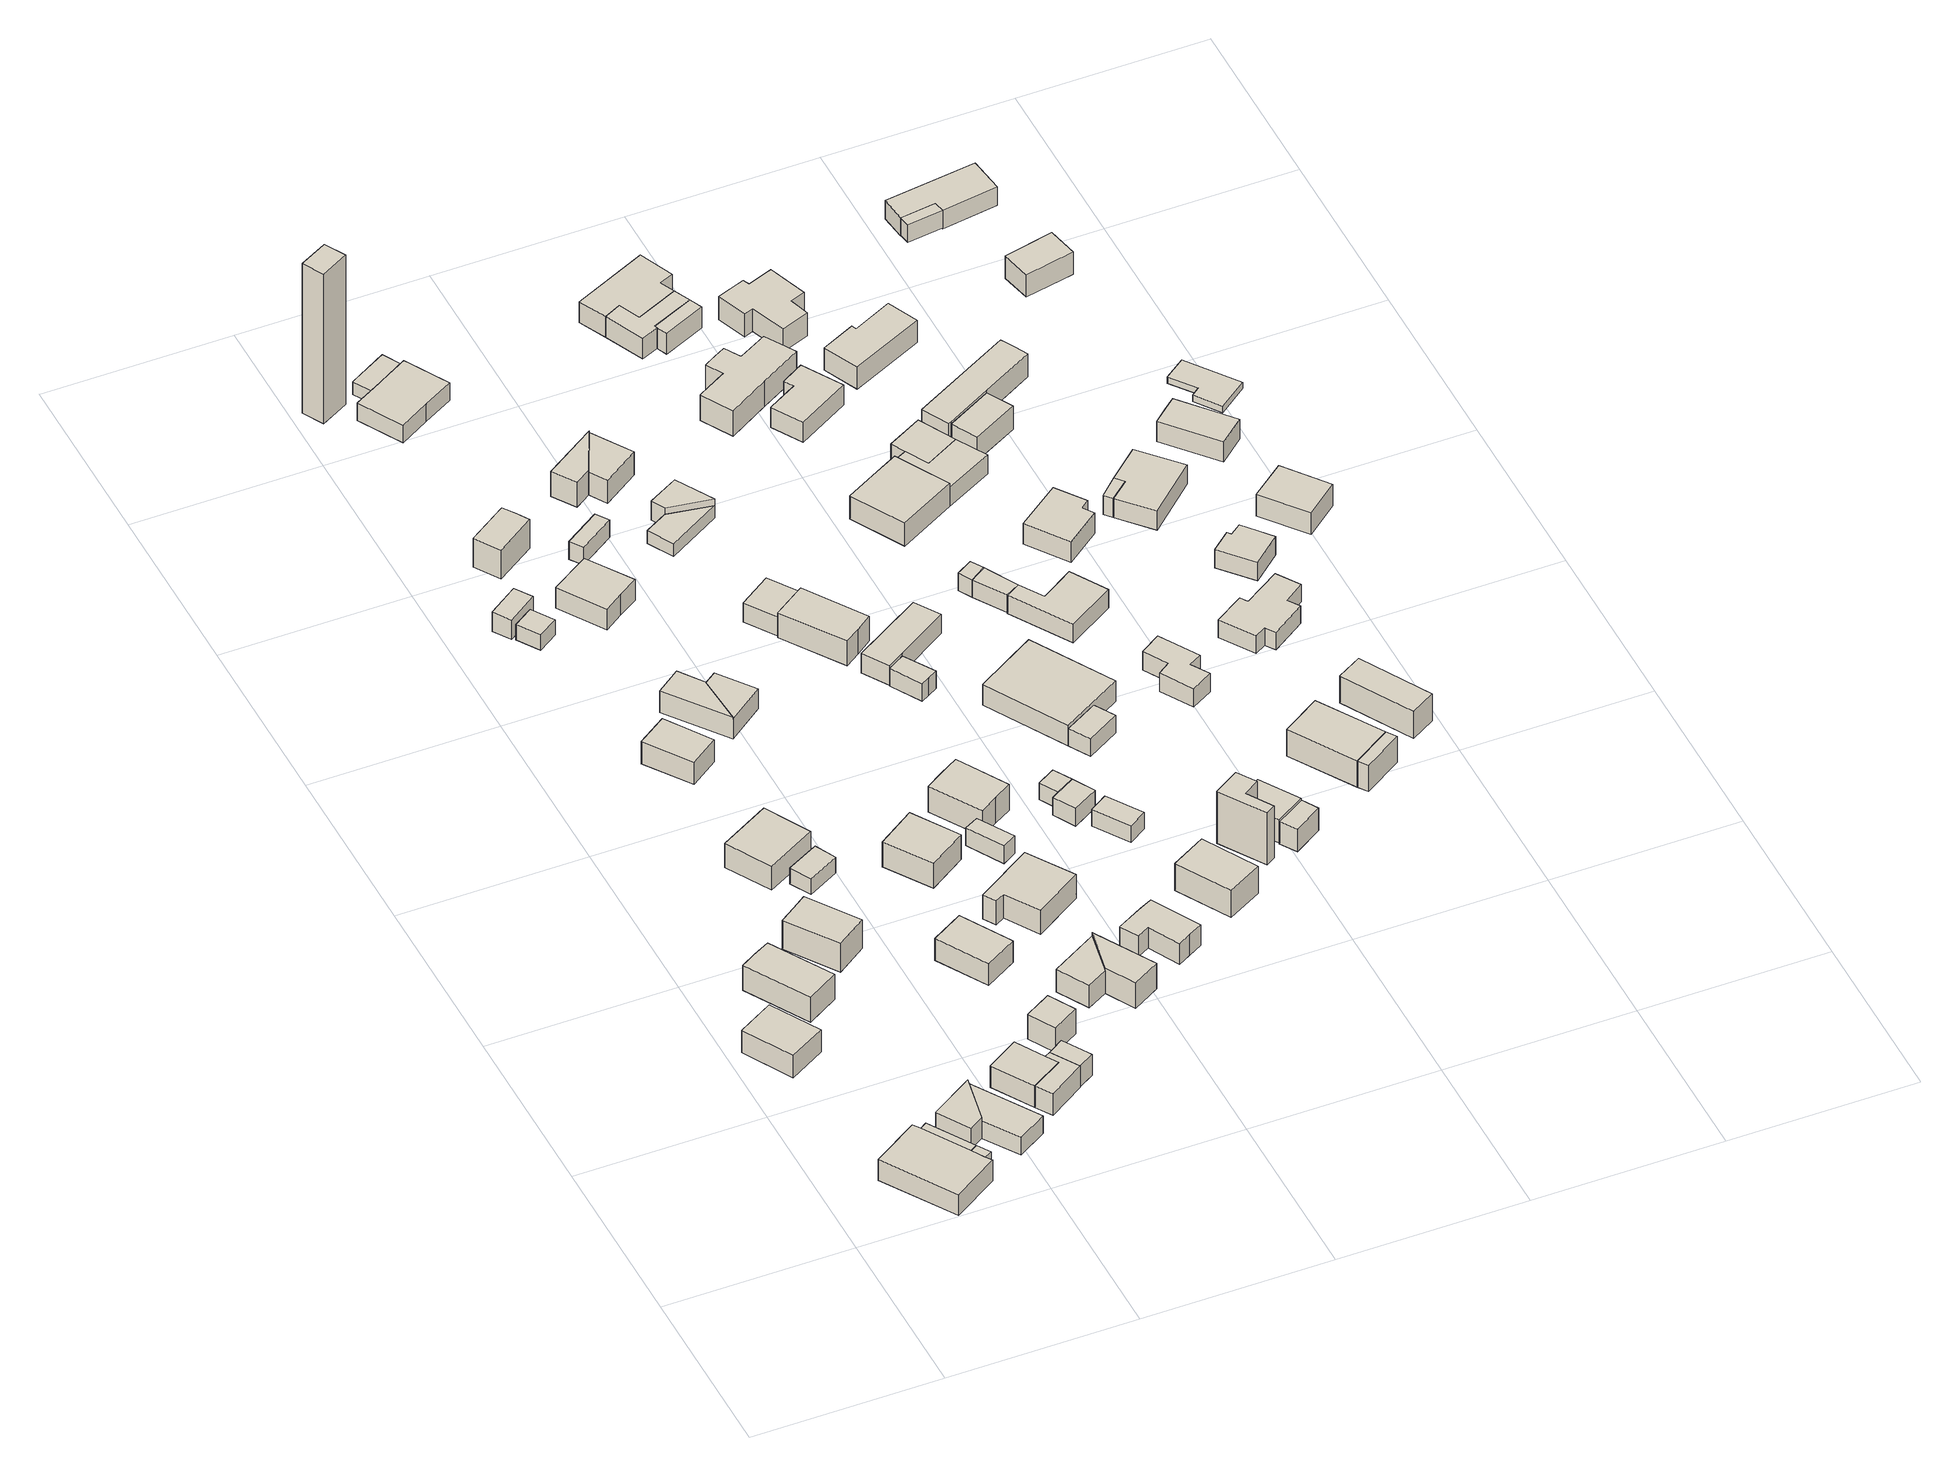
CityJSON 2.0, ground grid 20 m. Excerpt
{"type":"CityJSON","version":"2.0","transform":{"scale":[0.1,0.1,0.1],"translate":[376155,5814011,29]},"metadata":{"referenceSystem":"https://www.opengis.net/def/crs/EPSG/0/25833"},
"CityObjects":{
"building1":{"type":"Building","attributes":{"Gemeindeschluessel":"11000005","BezugspunktDach":"2200","function":"31001_1312","measuredHeight":2.61,"storeysAboveGround":1},"address":[{"country":"Germany","locality":"Berlin","thoroughfareNumber":"44 (41)","thoroughfareName":"Breitehornweg"}],"geometry":[{"type":"Solid","lod":"1","boundaries":[[[[0,1,2,3,4,5,6]],[[7,8,9,10,11,12,13]],[[7,13,6,5]],[[8,7,5,4]],[[9,8,4,3]],[[10,9,3,2]],[[11,10,2,1]],[[12,11,1,0]],[[13,12,0,6]]]]}]},
"building2":{"type":"Building","attributes":{"Gemeindeschluessel":"11000005","BezugspunktDach":"2200","function":"31001_1312","measuredHeight":2.81,"storeysAboveGround":1},"address":[{"country":"Germany","locality":"Berlin","thoroughfareNumber":"42 (68)","thoroughfareName":"Breitehornweg"}],"geometry":[{"type":"Solid","lod":"1","boundaries":[[[[14,15,16,17]],[[18,19,20,21]],[[18,21,17,16]],[[19,18,16,15]],[[20,19,15,14]],[[21,20,14,17]]]]}]},
"building3":{"type":"Building","attributes":{"Gemeindeschluessel":"11000005","BezugspunktDach":"2200","function":"31001_1000","measuredHeight":2.44,"storeysAboveGround":1},"address":[{"country":"Germany","locality":"Berlin","thoroughfareNumber":"42 (90)","thoroughfareName":"Breitehornweg"}],"geometry":[{"type":"Solid","lod":"1","boundaries":[[[[22,23,24,25]],[[26,27,9,8]],[[26,8,25,24]],[[27,26,24,23]],[[9,27,23,22]],[[8,9,22,25]]]]}]},
"building4":{"type":"Building","attributes":{"Gemeindeschluessel":"11000005","BezugspunktDach":"2200","function":"51009_1610","measuredHeight":2.47,"storeysAboveGround":0},"address":[{"country":"Germany","locality":"Berlin"}],"geometry":[{"type":"Solid","lod":"1","boundaries":[[[[28,29,23,22]],[[27,30,10,9]],[[27,9,22,23]],[[30,27,23,29]],[[10,30,29,28]],[[9,10,28,22]]]]}]},
"building5":{"type":"Building","attributes":{"Gemeindeschluessel":"11000005","BezugspunktDach":"2200","function":"31001_1312","measuredHeight":3.46,"storeysAboveGround":1},"address":[{"country":"Germany","locality":"Berlin","thoroughfareNumber":"42 (69)","thoroughfareName":"Breitehornweg"}],"geometry":[{"type":"Solid","lod":"1","boundaries":[[[[31,32,33,34,35]],[[36,37,38,39,40]],[[36,40,35,34]],[[37,36,34,33]],[[38,37,33,32]],[[39,38,32,31]],[[40,39,31,35]]]]}]},
"building6":{"type":"Building","attributes":{"Gemeindeschluessel":"11000005","function":"31001_1312"},"address":[{"country":"Germany","locality":"Berlin","thoroughfareNumber":"42 (67)","thoroughfareName":"Breitehornweg"}],"children":["building6-1","building6-2"]},
"building6-1":{"type":"BuildingPart","attributes":{"BezugspunktDach":"2200","measuredHeight":2.18,"storeysAboveGround":1},"parents":["building6"],"geometry":[{"type":"MultiSurface","lod":"1","boundaries":[[[41,42,43,44]],[[45,46,47,48]],[[46,45,43,42]],[[47,46,42,41]],[[48,47,41,44]],[[45,48,49,44,43]]]}]},
"building6-2":{"type":"BuildingPart","attributes":{"BezugspunktDach":"2200","measuredHeight":2.61,"storeysAboveGround":1},"parents":["building6"],"geometry":[{"type":"MultiSurface","lod":"1","boundaries":[[[50,51,52,53]],[[45,48,54,55]],[[45,55,53,52]],[[44,43,52,51]],[[54,48,51,50]],[[55,54,50,53]],[[48,45,43,44]]]}]},
"building7":{"type":"Building","attributes":{"Gemeindeschluessel":"11000005","BezugspunktDach":"2200","function":"31001_1312","measuredHeight":4.06,"storeysAboveGround":1},"address":[{"country":"Germany","locality":"Berlin","thoroughfareNumber":"42 (70)","thoroughfareName":"Breitehornweg"}],"geometry":[{"type":"Solid","lod":"1","boundaries":[[[[56,57,58,59,60]],[[61,62,63,64,65]],[[61,65,60,59]],[[62,61,59,58]],[[63,62,58,57]],[[64,63,57,56]],[[65,64,56,60]]]]}]},
"building8":{"type":"Building","attributes":{"Gemeindeschluessel":"11000005","BezugspunktDach":"2200","function":"31001_1312","measuredHeight":2.67,"storeysAboveGround":1},"address":[{"country":"Germany","locality":"Berlin","thoroughfareNumber":"42 (66)","thoroughfareName":"Breitehornweg"}],"geometry":[{"type":"Solid","lod":"1","boundaries":[[[[66,67,68,69,70]],[[71,72,73,74,75]],[[71,75,70,69]],[[72,71,69,68]],[[73,72,68,67]],[[74,73,67,66]],[[75,74,66,70]]]]}]},
"building9":{"type":"Building","attributes":{"Gemeindeschluessel":"11000005","BezugspunktDach":"2200","function":"51009_1610","measuredHeight":2.68,"storeysAboveGround":0},"address":[{"country":"Germany","locality":"Berlin"}],"geometry":[{"type":"Solid","lod":"1","boundaries":[[[[76,77,78,68,67,66]],[[73,72,79,80,81,74]],[[73,74,66,67]],[[72,73,67,68]],[[79,72,68,78]],[[80,79,78,77]],[[81,80,77,76]],[[74,81,76,66]]]]}]},
"building10":{"type":"Building","attributes":{"Gemeindeschluessel":"11000005","BezugspunktDach":"2200","function":"31001_1312","measuredHeight":3.44,"storeysAboveGround":1},"address":[{"country":"Germany","locality":"Berlin","thoroughfareNumber":"42 (73)","thoroughfareName":"Breitehornweg"}],"geometry":[{"type":"Solid","lod":"1","boundaries":[[[[82,83,84,85]],[[86,87,88,89]],[[86,89,85,84]],[[87,86,84,83]],[[88,87,83,82]],[[89,88,82,85]]]]}]},
"building11":{"type":"Building","attributes":{"Gemeindeschluessel":"11000005","BezugspunktDach":"2200","function":"31001_1000","measuredHeight":1.96,"storeysAboveGround":1},"address":[{"country":"Germany","locality":"Berlin","thoroughfareNumber":"42 (72)","thoroughfareName":"Breitehornweg"}],"geometry":[{"type":"Solid","lod":"1","boundaries":[[[[90,91,92,93]],[[94,95,96,97]],[[94,97,93,92]],[[95,94,92,91]],[[96,95,91,90]],[[97,96,90,93]]]]}]},
"building12":{"type":"Building","attributes":{"Gemeindeschluessel":"11000005","BezugspunktDach":"2200","function":"31001_1000","measuredHeight":2.58,"storeysAboveGround":1},"address":[{"country":"Germany","locality":"Berlin","thoroughfareNumber":"42 (65)","thoroughfareName":"Breitehornweg"}],"geometry":[{"type":"Solid","lod":"1","boundaries":[[[[77,98,99,78]],[[100,101,102,103]],[[100,103,78,99]],[[101,100,99,98]],[[102,101,98,77]],[[103,102,77,78]]]]}]},
"building13":{"type":"Building","attributes":{"Gemeindeschluessel":"11000005","BezugspunktDach":"2200","function":"31001_1312","measuredHeight":2.71,"storeysAboveGround":1},"address":[{"country":"Germany","locality":"Berlin","thoroughfareNumber":"42 (86)","thoroughfareName":"Breitehornweg"}],"geometry":[{"type":"Solid","lod":"1","boundaries":[[[[104,105,106,107]],[[108,109,110,111]],[[108,111,107,106]],[[109,108,106,105]],[[110,109,105,104]],[[111,110,104,107]]]]}]},
"building14":{"type":"Building","attributes":{"Gemeindeschluessel":"11000005","BezugspunktDach":"2200","function":"31001_1000","measuredHeight":2.35,"storeysAboveGround":1},"address":[{"country":"Germany","locality":"Berlin","thoroughfareNumber":"42 (100)","thoroughfareName":"Breitehornweg"}],"geometry":[{"type":"Solid","lod":"1","boundaries":[[[[112,113,114,115]],[[116,117,118,119]],[[116,119,115,114]],[[117,116,114,113]],[[118,117,113,112]],[[119,118,112,115]]]]}]},
"building15":{"type":"Building","attributes":{"Gemeindeschluessel":"11000005","BezugspunktDach":"2200","function":"31001_1000","measuredHeight":1.91,"storeysAboveGround":1},"address":[{"country":"Germany","locality":"Berlin","thoroughfareNumber":"42 (94)","thoroughfareName":"Breitehornweg"}],"geometry":[{"type":"Solid","lod":"1","boundaries":[[[[120,121,122,123]],[[124,125,126,127]],[[124,127,123,122]],[[125,124,122,121]],[[126,125,121,120]],[[127,126,120,123]]]]}]},
"building16":{"type":"Building","attributes":{"Gemeindeschluessel":"11000005","BezugspunktDach":"2200","function":"31001_1312","measuredHeight":3.06,"storeysAboveGround":1},"address":[{"country":"Germany","locality":"Berlin","thoroughfareNumber":"42 (64)","thoroughfareName":"Breitehornweg"}],"geometry":[{"type":"Solid","lod":"1","boundaries":[[[[128,129,130,131]],[[132,133,134,135]],[[132,135,131,130]],[[133,132,130,129]],[[134,133,129,128]],[[135,134,128,131]]]]}]},
"building17":{"type":"Building","attributes":{"Gemeindeschluessel":"11000005","BezugspunktDach":"2200","function":"31001_1312","measuredHeight":2.74,"storeysAboveGround":1},"address":[{"country":"Germany","locality":"Berlin","thoroughfareNumber":"42 (71)","thoroughfareName":"Breitehornweg"}],"geometry":[{"type":"Solid","lod":"1","boundaries":[[[[136,137,138,139]],[[140,141,142,143]],[[140,143,139,138]],[[141,140,138,137]],[[142,141,137,136]],[[143,142,136,139]]]]}]},
"building18":{"type":"Building","attributes":{"Gemeindeschluessel":"11000005","BezugspunktDach":"2200","function":"31001_1312","measuredHeight":3.83,"storeysAboveGround":1},"address":[{"country":"Germany","locality":"Berlin","thoroughfareNumber":"42 (99)","thoroughfareName":"Breitehornweg"}],"geometry":[{"type":"Solid","lod":"1","boundaries":[[[[144,145,146,147,148]],[[149,150,151,152,153]],[[149,153,148,147]],[[150,149,147,146]],[[151,150,146,145]],[[152,151,145,144]],[[153,152,144,148]]]]}]},
"building19":{"type":"Building","attributes":{"Gemeindeschluessel":"11000005","function":"31001_1312"},"address":[{"country":"Germany","locality":"Berlin","thoroughfareNumber":"42 (85)","thoroughfareName":"Breitehornweg"}],"children":["building19-1","building19-2"]},
"building19-1":{"type":"BuildingPart","attributes":{"BezugspunktDach":"2200","measuredHeight":2.7,"storeysAboveGround":1},"parents":["building19"],"geometry":[{"type":"MultiSurface","lod":"1","boundaries":[[[154,155,156,157]],[[158,159,160,161]],[[158,161,157,156]],[[159,158,156,155]],[[162,163,159,155,154]],[[161,160,154,157]],[[160,159,163,162]]]}]},
"building19-2":{"type":"BuildingPart","attributes":{"BezugspunktDach":"2200","measuredHeight":2.57,"storeysAboveGround":1},"parents":["building19"],"geometry":[{"type":"Solid","lod":"1","boundaries":[[[[162,164,165,163]],[[166,167,160,159]],[[166,159,163,165]],[[167,166,165,164]],[[160,167,164,162]],[[159,160,162,163]]]]}]},
"building20":{"type":"Building","attributes":{"Gemeindeschluessel":"11000005","BezugspunktDach":"2200","function":"31001_1000","measuredHeight":18.72,"storeysAboveGround":1},"address":[{"country":"Germany","locality":"Berlin","thoroughfareNumber":"42 (112)","thoroughfareName":"Breitehornweg"}],"geometry":[{"type":"Solid","lod":"1","boundaries":[[[[168,169,170,171]],[[172,173,174,175]],[[172,175,171,170]],[[173,172,170,169]],[[174,173,169,168]],[[175,174,168,171]]]]}]},
"building21":{"type":"Building","attributes":{"Gemeindeschluessel":"11000005","BezugspunktDach":"2200","function":"31001_1312","measuredHeight":3.49,"storeysAboveGround":1},"address":[{"country":"Germany","locality":"Berlin","thoroughfareNumber":"42 (74)","thoroughfareName":"Breitehornweg"}],"geometry":[{"type":"Solid","lod":"1","boundaries":[[[[176,177,178,179]],[[180,181,182,183]],[[180,183,179,178]],[[181,180,178,177]],[[182,181,177,176]],[[183,182,176,179]]]]}]},
"building22":{"type":"Building","attributes":{"Gemeindeschluessel":"11000005","BezugspunktDach":"2200","function":"31001_1312","measuredHeight":2.8,"storeysAboveGround":1},"address":[{"country":"Germany","locality":"Berlin","thoroughfareNumber":"42 (95)","thoroughfareName":"Breitehornweg"}],"geometry":[{"type":"Solid","lod":"1","boundaries":[[[[184,185,186,187,188]],[[189,190,191,192,193]],[[189,193,188,187]],[[190,189,187,186]],[[191,190,186,185]],[[192,191,185,184]],[[193,192,184,188]]]]}]},
"building23":{"type":"Building","attributes":{"Gemeindeschluessel":"11000005","function":"31001_1312"},"address":[{"country":"Germany","locality":"Berlin","thoroughfareNumber":"42 (63)","thoroughfareName":"Breitehornweg"}],"children":["building23-1","building23-2"]},
"building23-1":{"type":"BuildingPart","attributes":{"BezugspunktDach":"2200","measuredHeight":3.2,"storeysAboveGround":1},"parents":["building23"],"geometry":[{"type":"MultiSurface","lod":"1","boundaries":[[[194,195,196,197]],[[198,199,200,201]],[[202,203,197,196]],[[199,198,196,195]],[[200,199,195,194]],[[201,200,194,197]],[[198,201,203,202]]]}]},
"building23-2":{"type":"BuildingPart","attributes":{"BezugspunktDach":"2200","measuredHeight":2.8,"storeysAboveGround":1},"parents":["building23"],"geometry":[{"type":"MultiSurface","lod":"1","boundaries":[[[204,203,202,205]],[[198,201,206,207]],[[198,207,205,202]],[[206,201,203,204]],[[207,206,204,205]],[[198,208,202,203,201,209]]]}]},
"building24":{"type":"Building","attributes":{"Gemeindeschluessel":"11000005","BezugspunktDach":"2200","function":"31001_1312","measuredHeight":2.93,"storeysAboveGround":1},"address":[{"country":"Germany","locality":"Berlin","thoroughfareNumber":"42 (75)","thoroughfareName":"Breitehornweg"}],"geometry":[{"type":"Solid","lod":"1","boundaries":[[[[210,211,212,213,214,215]],[[216,217,218,219,220,221]],[[216,221,215,214]],[[217,216,214,213]],[[218,217,213,212]],[[219,218,212,211]],[[220,219,211,210]],[[221,220,210,215]]]]}]},
"building25":{"type":"Building","attributes":{"Gemeindeschluessel":"11000005","BezugspunktDach":"2200","function":"31001_1000","measuredHeight":2.17,"storeysAboveGround":1},"address":[{"country":"Germany","locality":"Berlin","thoroughfareNumber":"42 (98)","thoroughfareName":"Breitehornweg"}],"geometry":[{"type":"Solid","lod":"1","boundaries":[[[[222,223,224,225]],[[226,227,228,229]],[[226,229,225,224]],[[227,226,224,223]],[[228,227,223,222]],[[229,228,222,225]]]]}]},
"building26":{"type":"Building","attributes":{"Gemeindeschluessel":"11000005","function":"31001_1312"},"address":[{"country":"Germany","locality":"Berlin","thoroughfareNumber":"42 (113)","thoroughfareName":"Breitehornweg"}],"children":["building26-1","building26-2"]},
"building26-1":{"type":"BuildingPart","attributes":{"BezugspunktDach":"2200","measuredHeight":2.77,"storeysAboveGround":1},"parents":["building26"],"geometry":[{"type":"MultiSurface","lod":"1","boundaries":[[[230,231,232,233,234,235]],[[236,237,238,239,240,241]],[[242,243,244,236,241,235,234]],[[245,242,236,234,233]],[[238,237,233,232]],[[239,238,232,231]],[[240,239,231,230]],[[241,240,230,235]],[[236,244,243,242]],[[237,236,242,245]]]}]},
"building26-2":{"type":"BuildingPart","attributes":{"BezugspunktDach":"2200","measuredHeight":1.6,"storeysAboveGround":1},"parents":["building26"],"geometry":[{"type":"MultiSurface","lod":"1","boundaries":[[[243,245,246,247]],[[248,237,244,249]],[[248,249,247,246]],[[237,248,246,245]],[[249,244,243,247]],[[244,236,242,243]],[[237,245,242,236]]]}]},
"building27":{"type":"Building","attributes":{"Gemeindeschluessel":"11000005","BezugspunktDach":"2200","function":"31001_1000","measuredHeight":2.21,"storeysAboveGround":1},"address":[{"country":"Germany","locality":"Berlin","thoroughfareNumber":"42 (76)","thoroughfareName":"Breitehornweg"}],"geometry":[{"type":"Solid","lod":"1","boundaries":[[[[250,251,252,253]],[[254,255,256,257]],[[254,257,253,252]],[[255,254,252,251]],[[256,255,251,250]],[[257,256,250,253]]]]}]},
"building28":{"type":"Building","attributes":{"Gemeindeschluessel":"11000005","BezugspunktDach":"2200","function":"31001_1312","measuredHeight":3.66,"storeysAboveGround":1},"address":[{"country":"Germany","locality":"Berlin","thoroughfareNumber":"42 (77)","thoroughfareName":"Breitehornweg"}],"geometry":[{"type":"Solid","lod":"1","boundaries":[[[[258,259,260,261,262,263]],[[264,265,266,267,268,269]],[[264,269,263,262]],[[265,264,262,261]],[[266,265,261,260]],[[267,266,260,259]],[[268,267,259,258]],[[269,268,258,263]]]]}]},
"building29":{"type":"Building","attributes":{"Gemeindeschluessel":"11000005","BezugspunktDach":"2200","function":"31001_1312","measuredHeight":2.96,"storeysAboveGround":1},"address":[{"country":"Germany","locality":"Berlin","thoroughfareNumber":"42 (62)","thoroughfareName":"Breitehornweg"}],"geometry":[{"type":"Solid","lod":"1","boundaries":[[[[270,271,272,273,274,275,276,277]],[[278,279,280,281,282,283,284,285]],[[278,285,277,276]],[[279,278,276,275]],[[280,279,275,274]],[[281,280,274,273]],[[282,281,273,272]],[[283,282,272,271]],[[284,283,271,270]],[[285,284,270,277]]]]}]},
"building30":{"type":"Building","attributes":{"Gemeindeschluessel":"11000005","function":"31001_1312"},"address":[{"country":"Germany","locality":"Berlin","thoroughfareNumber":"42 (97)","thoroughfareName":"Breitehornweg"}],"children":["building30-1","building30-2"]},
"building30-1":{"type":"BuildingPart","attributes":{"BezugspunktDach":"2200","measuredHeight":2.85,"storeysAboveGround":1},"parents":["building30"],"geometry":[{"type":"MultiSurface","lod":"1","boundaries":[[[286,287,288,289]],[[290,291,292,293]],[[291,290,288,287]],[[292,291,287,286]],[[293,292,286,289]],[[290,294,293,289,288]]]}]},
"building30-2":{"type":"BuildingPart","attributes":{"BezugspunktDach":"2200","measuredHeight":3.05,"storeysAboveGround":1},"parents":["building30"],"geometry":[{"type":"MultiSurface","lod":"1","boundaries":[[[295,296,297,298]],[[290,293,299,300]],[[290,300,298,297]],[[293,289,288,297,296]],[[299,293,296,295]],[[300,299,295,298]],[[290,288,289,293]]]}]},
"building31":{"type":"Building","attributes":{"Gemeindeschluessel":"11000005","BezugspunktDach":"2200","function":"51009_1610","measuredHeight":2.36,"storeysAboveGround":0},"address":[{"country":"Germany","locality":"Berlin"}],"geometry":[{"type":"Solid","lod":"1","boundaries":[[[[301,302,303,304]],[[305,306,307,308]],[[305,308,304,303]],[[306,305,303,302]],[[307,306,302,301]],[[308,307,301,304]]]]}]},
"building32":{"type":"Building","attributes":{"Gemeindeschluessel":"11000005","function":"31001_1312"},"address":[{"country":"Germany","locality":"Berlin","thoroughfareNumber":"42 (96)","thoroughfareName":"Breitehornweg"}],"children":["building32-1","building32-2"]},
"building32-1":{"type":"BuildingPart","attributes":{"BezugspunktDach":"2200","measuredHeight":2.33,"storeysAboveGround":1},"parents":["building32"],"geometry":[{"type":"MultiSurface","lod":"1","boundaries":[[[309,310,311,312]],[[313,314,315,316]],[[313,316,312,311]],[[314,313,311,310]],[[317,318,319,314,310,309]],[[316,315,309,312]],[[315,314,319,318,317]]]}]},
"building32-2":{"type":"BuildingPart","attributes":{"BezugspunktDach":"2200","measuredHeight":1.52,"storeysAboveGround":1},"parents":["building32"],"geometry":[{"type":"Solid","lod":"1","boundaries":[[[[320,319,318,321]],[[315,314,322,323]],[[315,323,321,318]],[[322,314,319,320]],[[323,322,320,321]],[[314,315,318,319]]]]}]},
"building33":{"type":"Building","attributes":{"Gemeindeschluessel":"11000005","BezugspunktDach":"2200","function":"31001_1312","measuredHeight":3.29,"storeysAboveGround":1},"address":[{"country":"Germany","locality":"Berlin","thoroughfareNumber":"42 (84)","thoroughfareName":"Breitehornweg"}],"geometry":[{"type":"Solid","lod":"1","boundaries":[[[[324,325,326,327,328]],[[329,330,331,332,333]],[[329,333,328,327]],[[330,329,327,326]],[[331,330,326,325]],[[332,331,325,324]],[[333,332,324,328]]]]}]},
"building34":{"type":"Building","attributes":{"Gemeindeschluessel":"11000005","BezugspunktDach":"2200","function":"31001_1000","measuredHeight":2.08,"storeysAboveGround":1},"address":[{"country":"Germany","locality":"Berlin","thoroughfareNumber":"42 (78)","thoroughfareName":"Breitehornweg"}],"geometry":[{"type":"Solid","lod":"1","boundaries":[[[[334,335,336,337]],[[338,339,340,341]],[[338,341,337,336]],[[339,338,336,335]],[[340,339,335,334]],[[341,340,334,337]]]]}]},
"building35":{"type":"Building","attributes":{"Gemeindeschluessel":"11000005","BezugspunktDach":"2200","function":"31001_1000","measuredHeight":2.15,"storeysAboveGround":1},"address":[{"country":"Germany","locality":"Berlin","thoroughfareNumber":"42 (79)","thoroughfareName":"Breitehornweg"}],"geometry":[{"type":"Solid","lod":"1","boundaries":[[[[342,343,335,334,344]],[[345,346,347,348,349]],[[345,349,344,334]],[[346,345,334,335]],[[347,346,335,343]],[[348,347,343,342]],[[349,348,342,344]]]]}]},
"building36":{"type":"Building","attributes":{"Gemeindeschluessel":"11000005","BezugspunktDach":"2200","function":"31001_1000","measuredHeight":2.56,"storeysAboveGround":1},"address":[{"country":"Germany","locality":"Berlin","thoroughfareNumber":"42 (82)","thoroughfareName":"Breitehornweg"}],"geometry":[{"type":"Solid","lod":"1","boundaries":[[[[350,351,352,353,354,355]],[[356,357,358,359,360,361]],[[356,361,355,354]],[[357,356,354,353]],[[358,357,353,352]],[[359,358,352,351]],[[360,359,351,350]],[[361,360,350,355]]]]}]},
"building37":{"type":"Building","attributes":{"Gemeindeschluessel":"11000005","BezugspunktDach":"2200","function":"31001_1000","measuredHeight":2.45,"storeysAboveGround":1},"address":[{"country":"Germany","locality":"Berlin","thoroughfareNumber":"42 (80)","thoroughfareName":"Breitehornweg"}],"geometry":[{"type":"Solid","lod":"1","boundaries":[[[[362,363,364,365,366]],[[367,368,369,370,371]],[[367,371,366,365]],[[368,367,365,364]],[[369,368,364,363]],[[370,369,363,362]],[[371,370,362,366]]]]}]},
"building38":{"type":"Building","attributes":{"Gemeindeschluessel":"11000005","BezugspunktDach":"2200","function":"31001_1312","measuredHeight":2.42,"storeysAboveGround":1},"address":[{"country":"Germany","locality":"Berlin","thoroughfareNumber":"42 (83)","thoroughfareName":"Breitehornweg"}],"geometry":[{"type":"Solid","lod":"1","boundaries":[[[[372,373,374,375,376]],[[377,378,379,380,381]],[[377,381,376,375]],[[378,377,375,374]],[[379,378,374,373]],[[380,379,373,372]],[[381,380,372,376]]]]}]},
"building39":{"type":"Building","attributes":{"Gemeindeschluessel":"11000005","BezugspunktDach":"2200","function":"31001_1312","measuredHeight":3.82,"storeysAboveGround":1},"address":[{"country":"Germany","locality":"Berlin","thoroughfareNumber":"42 (61)","thoroughfareName":"Breitehornweg"}],"geometry":[{"type":"Solid","lod":"1","boundaries":[[[[382,383,384,385]],[[386,387,388,389]],[[386,389,385,384]],[[387,386,384,383]],[[388,387,383,382]],[[389,388,382,385]]]]}]},
"building40":{"type":"Building","attributes":{"Gemeindeschluessel":"11000005","function":"31001_1310"},"address":[{"country":"Germany","locality":"Berlin","thoroughfareNumber":"42 (81)","thoroughfareName":"Breitehornweg"}],"children":["building40-1","building40-2"]},
"building40-1":{"type":"BuildingPart","attributes":{"BezugspunktDach":"2200","measuredHeight":3.02,"storeysAboveGround":1},"parents":["building40"],"geometry":[{"type":"MultiSurface","lod":"1","boundaries":[[[390,391,392,393]],[[394,395,396,397]],[[394,397,393,392]],[[395,394,392,391]],[[398,399,400,395,391,390]],[[397,396,390,393]],[[396,400,399,398]]]}]},
"building40-2":{"type":"BuildingPart","attributes":{"BezugspunktDach":"2200","measuredHeight":2.22,"storeysAboveGround":1},"parents":["building40"],"geometry":[{"type":"Solid","lod":"1","boundaries":[[[[401,402,399,398]],[[400,403,404,396]],[[403,400,399,402]],[[404,403,402,401]],[[396,404,401,398]],[[400,396,398,399]]]]}]},
"building41":{"type":"Building","attributes":{"Gemeindeschluessel":"11000005","BezugspunktDach":"2200","function":"31001_1000","measuredHeight":6.56,"storeysAboveGround":1},"address":[{"country":"Germany","locality":"Berlin","thoroughfareNumber":"42 (60)","thoroughfareName":"Breitehornweg"}],"geometry":[{"type":"Solid","lod":"1","boundaries":[[[[405,406,407,408,409,410]],[[411,412,413,414,415,416]],[[411,416,410,409]],[[412,411,409,408]],[[413,412,408,407]],[[414,413,407,406]],[[415,414,406,405]],[[416,415,405,410]]]]}]},
"building42":{"type":"Building","attributes":{"Gemeindeschluessel":"11000005","BezugspunktDach":"2200","function":"31001_1312","measuredHeight":3.41,"storeysAboveGround":1},"address":[{"country":"Germany","locality":"Berlin","thoroughfareNumber":"42 (59)","thoroughfareName":"Breitehornweg"}],"geometry":[{"type":"Solid","lod":"1","boundaries":[[[[417,418,419,420,421]],[[422,423,424,412,411]],[[422,411,421,420]],[[423,422,420,419]],[[424,423,419,418]],[[412,424,418,417]],[[411,412,417,421]]]]}]},
"building43":{"type":"Building","attributes":{"Gemeindeschluessel":"11000005","BezugspunktDach":"2200","function":"31001_1000","measuredHeight":2.13,"storeysAboveGround":1},"address":[{"country":"Germany","locality":"Berlin","thoroughfareNumber":"42 (19)","thoroughfareName":"Breitehornweg"}],"geometry":[{"type":"Solid","lod":"1","boundaries":[[[[425,426,427,428]],[[429,430,431,432]],[[429,432,428,427]],[[430,429,427,426]],[[431,430,426,425]],[[432,431,425,428]]]]}]},
"building44":{"type":"Building","attributes":{"Gemeindeschluessel":"11000005","BezugspunktDach":"2200","function":"51009_1610","measuredHeight":2.56,"storeysAboveGround":0},"address":[{"country":"Germany","locality":"Berlin"}],"geometry":[{"type":"Solid","lod":"1","boundaries":[[[[433,434,435,436,437,438,439,440]],[[441,442,443,444,445,446,447,448]],[[441,448,440,439]],[[442,441,439,438]],[[443,442,438,437]],[[444,443,437,436]],[[445,444,436,435]],[[446,445,435,434]],[[447,446,434,433]],[[448,447,433,440]]]]}]},
"building45":{"type":"Building","attributes":{"Gemeindeschluessel":"11000005","BezugspunktDach":"2200","function":"51009_1610","measuredHeight":2.77,"storeysAboveGround":0},"address":[{"country":"Germany","locality":"Berlin"}],"geometry":[{"type":"Solid","lod":"1","boundaries":[[[[449,450,451,452]],[[453,454,455,456]],[[453,456,452,451]],[[454,453,451,450]],[[455,454,450,449]],[[456,455,449,452]]]]}]},
"building46":{"type":"Building","attributes":{"Gemeindeschluessel":"11000005","BezugspunktDach":"2200","function":"51009_1610","measuredHeight":2.21,"storeysAboveGround":0},"address":[{"country":"Germany","locality":"Berlin"}],"geometry":[{"type":"Solid","lod":"1","boundaries":[[[[457,458,426,425]],[[430,459,460,431]],[[430,431,425,426]],[[459,430,426,458]],[[460,459,458,457]],[[431,460,457,425]]]]}]},
"building47":{"type":"Building","attributes":{"Gemeindeschluessel":"11000005","BezugspunktDach":"2200","function":"31001_1312","measuredHeight":2.56,"storeysAboveGround":1},"address":[{"country":"Germany","locality":"Berlin","thoroughfareNumber":"42 (28)","thoroughfareName":"Breitehornweg"}],"geometry":[{"type":"Solid","lod":"1","boundaries":[[[[440,439,438,437,461,462,463,464]],[[465,466,467,443,442,441,448,468]],[[465,468,464,463]],[[466,465,463,462]],[[467,466,462,461]],[[443,467,461,437]],[[442,443,437,438]],[[441,442,438,439]],[[448,441,439,440]],[[468,448,440,464]]]]}]},
"building48":{"type":"Building","attributes":{"Gemeindeschluessel":"11000005","BezugspunktDach":"2200","function":"31001_1312","measuredHeight":3.64,"storeysAboveGround":1},"address":[{"country":"Germany","locality":"Berlin","thoroughfareNumber":"42 (30)","thoroughfareName":"Breitehornweg"}],"geometry":[{"type":"Solid","lod":"1","boundaries":[[[[469,470,471,472,473,474,475,476,477,478]],[[479,480,481,482,483,484,485,486,487,488]],[[479,488,478,477]],[[480,479,477,476]],[[481,480,476,475]],[[482,481,475,474]],[[483,482,474,473]],[[484,483,473,472]],[[485,484,472,471]],[[486,485,471,470]],[[487,486,470,469]],[[488,487,469,478]]]]}]},
"building49":{"type":"Building","attributes":{"Gemeindeschluessel":"11000005","BezugspunktDach":"2200","function":"31001_1312","measuredHeight":3.35,"storeysAboveGround":1},"address":[{"country":"Germany","locality":"Berlin","thoroughfareNumber":"42 (20)","thoroughfareName":"Breitehornweg"}],"geometry":[{"type":"Solid","lod":"1","boundaries":[[[[489,490,491,492,493]],[[494,495,496,497,498]],[[494,498,493,492]],[[495,494,492,491]],[[496,495,491,490]],[[497,496,490,489]],[[498,497,489,493]]]]}]},
"building50":{"type":"Building","attributes":{"Gemeindeschluessel":"11000005","BezugspunktDach":"2200","function":"31001_1000","measuredHeight":2.54,"storeysAboveGround":1},"address":[{"country":"Germany","locality":"Berlin","thoroughfareNumber":"42 (29)","thoroughfareName":"Breitehornweg"}],"geometry":[{"type":"Solid","lod":"1","boundaries":[[[[434,499,500,436,435]],[[444,501,502,446,445]],[[444,445,435,436]],[[501,444,436,500]],[[502,501,500,499]],[[446,502,499,434]],[[445,446,434,435]]]]}]},
"building51":{"type":"Building","attributes":{"Gemeindeschluessel":"11000005","BezugspunktDach":"2200","function":"31001_1312","measuredHeight":2.25,"storeysAboveGround":1},"address":[{"country":"Germany","locality":"Berlin","thoroughfareNumber":"42 (33)","thoroughfareName":"Breitehornweg"}],"geometry":[{"type":"Solid","lod":"1","boundaries":[[[[503,504,505,506,458,457]],[[507,508,509,510,511,512]],[[507,512,457,458]],[[508,507,458,506]],[[509,508,506,505]],[[510,509,505,504]],[[511,510,504,503]],[[512,511,503,457]]]]}]},
"building52":{"type":"Building","attributes":{"Gemeindeschluessel":"11000005","BezugspunktDach":"2200","function":"31001_1312","measuredHeight":2.55,"storeysAboveGround":1},"address":[{"country":"Germany","locality":"Berlin","thoroughfareNumber":"42 (31)","thoroughfareName":"Breitehornweg"}],"geometry":[{"type":"Solid","lod":"1","boundaries":[[[[513,514,515,516,517,518]],[[519,520,521,522,523,524]],[[519,524,518,517]],[[520,519,517,516]],[[521,520,516,515]],[[522,521,515,514]],[[523,522,514,513]],[[524,523,513,518]]]]}]},
"building53":{"type":"Building","attributes":{"Gemeindeschluessel":"11000005","BezugspunktDach":"2200","function":"31001_9998","measuredHeight":2.37,"storeysAboveGround":1},"address":[{"country":"Germany","locality":"Berlin","thoroughfareNumber":"42 (34)","thoroughfareName":"Breitehornweg"}],"geometry":[{"type":"Solid","lod":"1","boundaries":[[[[525,526,527,528,529,530,531,532]],[[533,534,535,536,537,538,539,540]],[[533,540,532,531]],[[534,533,531,530]],[[535,534,530,529]],[[536,535,529,528]],[[537,536,528,527]],[[538,537,527,526]],[[539,538,526,525]],[[540,539,525,532]]]]}]},
"building54":{"type":"Building","attributes":{"Gemeindeschluessel":"11000005","BezugspunktDach":"2200","function":"51009_1610","measuredHeight":2.43,"storeysAboveGround":0},"address":[{"country":"Germany","locality":"Berlin"}],"geometry":[{"type":"Solid","lod":"1","boundaries":[[[[541,542,543,544,545,546]],[[547,548,549,550,496,495]],[[547,495,546,545]],[[548,547,545,544]],[[549,548,544,543]],[[550,549,543,542]],[[496,550,542,541]],[[495,496,541,546]]]]}]},
"building55":{"type":"Building","attributes":{"Gemeindeschluessel":"11000005","BezugspunktDach":"2200","function":"31001_1312","measuredHeight":2.29,"storeysAboveGround":1},"address":[{"country":"Germany","locality":"Berlin","thoroughfareNumber":"42 (21)","thoroughfareName":"Breitehornweg"}],"geometry":[{"type":"Solid","lod":"1","boundaries":[[[[545,544,543,551,552]],[[553,554,555,556,557]],[[553,557,552,551]],[[554,553,551,543]],[[555,554,543,544]],[[556,555,544,545]],[[557,556,545,552]]]]}]},
"building56":{"type":"Building","attributes":{"Gemeindeschluessel":"11000005","BezugspunktDach":"2200","function":"31001_1312","measuredHeight":2.83,"storeysAboveGround":1},"address":[{"country":"Germany","locality":"Berlin","thoroughfareNumber":"42 (24)","thoroughfareName":"Breitehornweg"}],"geometry":[{"type":"Solid","lod":"1","boundaries":[[[[558,559,560,561,562,563,564,565,566,567]],[[568,569,570,571,572,573,574,575,576,577]],[[568,577,567,566]],[[569,568,566,565]],[[570,569,565,564]],[[571,570,564,563]],[[572,571,563,562]],[[573,572,562,561]],[[574,573,561,560]],[[575,574,560,559]],[[576,575,559,558]],[[577,576,558,567]]]]}]},
"building57":{"type":"Building","attributes":{"Gemeindeschluessel":"11000005","BezugspunktDach":"2200","function":"31001_1312","measuredHeight":3.49,"storeysAboveGround":1},"address":[{"country":"Germany","locality":"Berlin","thoroughfareNumber":"42 (57)","thoroughfareName":"Breitehornweg"}],"geometry":[{"type":"Solid","lod":"1","boundaries":[[[[578,579,580,581]],[[582,583,584,585]],[[582,585,581,580]],[[583,582,580,579]],[[584,583,579,578]],[[585,584,578,581]]]]}]},
"building58":{"type":"Building","attributes":{"Gemeindeschluessel":"11000005","BezugspunktDach":"2200","function":"31001_1312","measuredHeight":2.66,"storeysAboveGround":1},"address":[{"country":"Germany","locality":"Berlin","thoroughfareNumber":"42 (18)","thoroughfareName":"Breitehornweg"}],"geometry":[{"type":"Solid","lod":"1","boundaries":[[[[586,587,588,589,590,591]],[[592,593,594,595,596,597]],[[592,597,591,590]],[[593,592,590,589]],[[594,593,589,588]],[[595,594,588,587]],[[596,595,587,586]],[[597,596,586,591]]]]}]},
"building59":{"type":"Building","attributes":{"Gemeindeschluessel":"11000005","BezugspunktDach":"2200","function":"51009_1610","measuredHeight":3.23,"storeysAboveGround":0},"address":[{"country":"Germany","locality":"Berlin"}],"geometry":[{"type":"Solid","lod":"1","boundaries":[[[[598,599,579,578]],[[583,600,601,584]],[[583,584,578,579]],[[600,583,579,599]],[[601,600,599,598]],[[584,601,598,578]]]]}]},
"building60":{"type":"Building","attributes":{"Gemeindeschluessel":"11000005","BezugspunktDach":"2200","function":"31001_1312","measuredHeight":2.73,"storeysAboveGround":1},"address":[{"country":"Germany","locality":"Berlin","thoroughfareNumber":"42 (23)","thoroughfareName":"Breitehornweg"}],"geometry":[{"type":"Solid","lod":"1","boundaries":[[[[602,603,604,605,606,607]],[[608,609,610,611,612,613]],[[608,613,607,606]],[[609,608,606,605]],[[610,609,605,604]],[[611,610,604,603]],[[612,611,603,602]],[[613,612,602,607]]]]}]},
"building61":{"type":"Building","attributes":{"Gemeindeschluessel":"11000005","BezugspunktDach":"2200","function":"51009_1610","measuredHeight":2.93,"storeysAboveGround":0},"address":[{"country":"Germany","locality":"Berlin"}],"geometry":[{"type":"Solid","lod":"1","boundaries":[[[[614,615,616,617]],[[618,619,620,621]],[[618,621,617,616]],[[619,618,616,615]],[[620,619,615,614]],[[621,620,614,617]]]]}]},
"building62":{"type":"Building","attributes":{"Gemeindeschluessel":"11000005","BezugspunktDach":"2200","function":"31001_1312","measuredHeight":3.28,"storeysAboveGround":1},"address":[{"country":"Germany","locality":"Berlin","thoroughfareNumber":"42 (22)","thoroughfareName":"Breitehornweg"}],"geometry":[{"type":"Solid","lod":"1","boundaries":[[[[622,623,624,625,626,627,628]],[[629,630,631,632,633,634,635]],[[629,635,628,627]],[[630,629,627,626]],[[631,630,626,625]],[[632,631,625,624]],[[633,632,624,623]],[[634,633,623,622]],[[635,634,622,628]]]]}]},
"building63":{"type":"Building","attributes":{"Gemeindeschluessel":"11000005","BezugspunktDach":"2200","function":"31001_1312","measuredHeight":2.19,"storeysAboveGround":1},"address":[{"country":"Germany","locality":"Berlin","thoroughfareNumber":"42 (35)","thoroughfareName":"Breitehornweg"}],"geometry":[{"type":"Solid","lod":"1","boundaries":[[[[636,637,638,639,640,641,642,643,644,645]],[[646,647,648,649,650,651,652,653,654,655]],[[646,655,645,644]],[[647,646,644,643]],[[648,647,643,642]],[[649,648,642,641]],[[650,649,641,640]],[[651,650,640,639]],[[652,651,639,638]],[[653,652,638,637]],[[654,653,637,636]],[[655,654,636,645]]]]}]},
"building64":{"type":"Building","attributes":{"Gemeindeschluessel":"11000005","BezugspunktDach":"2200","function":"51009_1610","measuredHeight":2.41,"storeysAboveGround":0},"address":[{"country":"Germany","locality":"Berlin"}],"geometry":[{"type":"Solid","lod":"1","boundaries":[[[[656,657,658,659]],[[660,661,662,663]],[[660,663,659,658]],[[661,660,658,657]],[[662,661,657,656]],[[663,662,656,659]]]]}]},
"building65":{"type":"Building","attributes":{"Gemeindeschluessel":"11000005","BezugspunktDach":"2200","function":"31001_1312","measuredHeight":4.01,"storeysAboveGround":1},"address":[{"country":"Germany","locality":"Berlin","thoroughfareNumber":"42 (56)","thoroughfareName":"Breitehornweg"}],"geometry":[{"type":"Solid","lod":"1","boundaries":[[[[664,665,666,667]],[[668,669,670,671]],[[668,671,667,666]],[[669,668,666,665]],[[670,669,665,664]],[[671,670,664,667]]]]}]},
"building66":{"type":"Building","attributes":{"Gemeindeschluessel":"11000005","BezugspunktDach":"2200","function":"31001_1312","measuredHeight":2.41,"storeysAboveGround":1},"address":[{"country":"Germany","locality":"Berlin","thoroughfareNumber":"42 (17)","thoroughfareName":"Breitehornweg"}],"geometry":[{"type":"Solid","lod":"1","boundaries":[[[[672,673,674,658,657,656]],[[661,660,675,676,677,662]],[[661,662,656,657]],[[660,661,657,658]],[[675,660,658,674]],[[676,675,674,673]],[[677,676,673,672]],[[662,677,672,656]]]]}]},
"building67":{"type":"Building","attributes":{"Gemeindeschluessel":"11000005","BezugspunktDach":"2200","function":"31001_1312","measuredHeight":2.23,"storeysAboveGround":1},"address":[{"country":"Germany","locality":"Berlin","thoroughfareNumber":"42 (36)","thoroughfareName":"Breitehornweg"}],"geometry":[{"type":"Solid","lod":"1","boundaries":[[[[678,679,680,681,682,683]],[[684,685,686,687,688,689]],[[684,689,683,682]],[[685,684,682,681]],[[686,685,681,680]],[[687,686,680,679]],[[688,687,679,678]],[[689,688,678,683]]]]}]},
"building68":{"type":"Building","attributes":{"Gemeindeschluessel":"11000005","BezugspunktDach":"2200","function":"51009_1610","measuredHeight":2.22,"storeysAboveGround":0},"address":[{"country":"Germany","locality":"Berlin"}],"geometry":[{"type":"Solid","lod":"1","boundaries":[[[[690,691,692,693]],[[694,695,696,697]],[[694,697,693,692]],[[695,694,692,691]],[[696,695,691,690]],[[697,696,690,693]]]]}]},
"building69":{"type":"Building","attributes":{"Gemeindeschluessel":"11000005","BezugspunktDach":"2200","function":"31001_1312","measuredHeight":2.75,"storeysAboveGround":1},"address":[{"country":"Germany","locality":"Berlin","thoroughfareNumber":"42 (16)","thoroughfareName":"Breitehornweg"}],"geometry":[{"type":"Solid","lod":"1","boundaries":[[[[698,699,700,701,702]],[[703,704,705,706,707]],[[703,707,702,701]],[[704,703,701,700]],[[705,704,700,699]],[[706,705,699,698]],[[707,706,698,702]]]]}]},
"building70":{"type":"Building","attributes":{"Gemeindeschluessel":"11000005","BezugspunktDach":"2200","function":"31001_1312","measuredHeight":2.96,"storeysAboveGround":1},"address":[{"country":"Germany","locality":"Berlin","thoroughfareNumber":"42 (37)","thoroughfareName":"Breitehornweg"}],"geometry":[{"type":"Solid","lod":"1","boundaries":[[[[708,709,710,711]],[[712,713,714,715]],[[712,715,711,710]],[[713,712,710,709]],[[714,713,709,708]],[[715,714,708,711]]]]}]},
"building71":{"type":"Building","attributes":{"Gemeindeschluessel":"11000005","BezugspunktDach":"2200","function":"31001_1312","measuredHeight":2.34,"storeysAboveGround":1},"address":[{"country":"Germany","locality":"Berlin","thoroughfareNumber":"42 (2)","thoroughfareName":"Breitehornweg"}],"geometry":[{"type":"Solid","lod":"1","boundaries":[[[[693,692,691,716,717,718]],[[719,720,721,722,723,724]],[[719,724,718,717]],[[720,719,717,716]],[[721,720,716,691]],[[722,721,691,692]],[[723,722,692,693]],[[724,723,693,718]]]]}]},
"building72":{"type":"Building","attributes":{"Gemeindeschluessel":"11000005","BezugspunktDach":"2200","function":"31001_1312","measuredHeight":2.9,"storeysAboveGround":1},"address":[{"country":"Germany","locality":"Berlin","thoroughfareNumber":"42 (3)","thoroughfareName":"Breitehornweg"}],"geometry":[{"type":"Solid","lod":"1","boundaries":[[[[725,726,727,728]],[[729,730,731,732]],[[729,732,728,727]],[[730,729,727,726]],[[731,730,726,725]],[[732,731,725,728]]]]}]},
"building73":{"type":"Building","attributes":{"Gemeindeschluessel":"11000005","BezugspunktDach":"2200","function":"31001_1312","measuredHeight":0.768,"storeysAboveGround":1},"address":[{"country":"Germany","locality":"Berlin","thoroughfareNumber":"42 (15)","thoroughfareName":"Breitehornweg"}],"geometry":[{"type":"Solid","lod":"1","boundaries":[[[[733,734,735,736,737,738,739]],[[740,741,742,743,744,745,746]],[[740,746,739,738]],[[741,740,738,737]],[[742,741,737,736]],[[743,742,736,735]],[[744,743,735,734]],[[745,744,734,733]],[[746,745,733,739]]]]}]}
},
"vertices":[
[106,1,35],[155,32,35],[150,39,35],[142,53,35],[112,101,35],[107,108,35],[58,77,35],[107,108,9],[112,101,9],[142,53,9],[150,39,9],[155,32,9],[106,1,9],[58,77,9],
[44,238,39],[83,260,39],[53,312,39],[15,290,39],[53,312,11],[83,260,11],[44,238,11],[15,290,11],
[142,53,34],[150,58,34],[120,106,34],[112,101,34],[120,106,9],[150,58,9],
[150,39,34],[159,44,34],[159,44,9],
[91,302,42],[125,322,42],[86,388,42],[69,379,42],[52,369,42],[69,379,11],[86,388,11],[125,322,11],[91,302,11],[52,369,11],
[194,54,31],[225,73,31],[180,144,31],[170,90,31],[180,144,9],[225,73,9],[194,54,9],[170,90,9],[170,90,22],
[155,81,35],[170,90,35],[180,144,35],[134,115,35],[155,81,9],[134,115,9],
[145,353,48],[177,375,48],[141,427,48],[125,416,48],[109,405,48],[125,416,12],[141,427,12],[177,375,12],[145,353,12],[109,405,12],
[233,109,36],[267,130,36],[259,143,36],[241,173,36],[207,152,36],[241,173,9],[259,143,9],[267,130,9],[233,109,9],[207,152,9],
[244,92,36],[283,117,36],[265,146,36],[265,146,9],[283,117,9],[244,92,9],
[134,484,42],[187,513,42],[161,561,42],[107,531,42],[161,561,12],[187,513,12],[134,484,12],[107,531,12],
[165,463,32],[198,481,32],[187,503,32],[153,485,32],[187,503,12],[198,481,12],[165,463,12],[153,485,12],
[300,127,36],[282,157,36],[282,157,10],[300,127,10],[283,117,10],[265,146,10],
[128,645,43],[158,666,43],[126,713,43],[95,692,43],[126,713,15],[158,666,15],[128,645,15],[95,692,15],
[54,894,45],[86,916,45],[74,934,45],[42,912,45],[74,934,21],[86,916,21],[54,894,21],[42,912,21],
[72,868,41],[93,882,41],[78,905,41],[57,891,41],[78,905,22],[93,882,22],[72,868,22],[57,891,22],
[282,170,41],[310,186,41],[294,214,41],[266,198,41],[294,214,10],[310,186,10],[282,170,10],[266,198,10],
[263,279,39],[297,299,39],[266,352,39],[232,332,39],[266,352,12],[297,299,12],[263,279,12],[232,332,12],
[80,975,57],[122,1003,57],[114,1016,57],[105,1029,57],[63,1001,57],[105,1029,21],[114,1016,21],[122,1003,21],[80,975,21],[63,1001,21],
[187,688,42],[184,744,42],[166,769,42],[140,750,42],[166,769,15],[184,744,15],[187,688,15],[140,750,15],[187,688,40],[184,744,40],
[226,717,40],[198,754,40],[198,754,15],[226,717,15],
[20,1243,206],[50,1259,206],[38,1281,206],[8,1265,206],[38,1281,19],[50,1259,19],[20,1243,19],[8,1265,19],
[272,423,44],[312,449,44],[281,497,44],[241,470,44],[281,497,13],[312,449,13],[272,423,13],[241,470,13],
[141,870,46],[161,884,46],[182,897,46],[151,944,46],[110,918,46],[151,944,20],[182,897,20],[161,884,20],[141,870,20],[110,918,20],
[375,194,43],[404,211,43],[367,275,43],[358,225,43],[367,275,11],[404,211,11],[375,194,11],[358,225,11],[367,275,39],[358,225,39],
[336,213,39],[317,246,39],[336,213,11],[317,246,11],[367,275,18],[362,249,11],
[305,354,41],[315,360,41],[337,325,41],[388,357,41],[357,405,41],[297,367,41],[357,405,11],[388,357,11],[337,325,11],[315,360,11],[305,354,11],[297,367,11],
[158,961,43],[196,986,43],[187,999,43],[149,974,43],[187,999,21],[196,986,21],[158,961,21],[149,974,21],
[76,1187,42],[108,1205,42],[140,1223,42],[114,1269,42],[82,1251,42],[50,1233,42],[82,1251,20],[114,1269,20],[140,1223,20],[108,1205,20],[76,1187,20],[50,1233,20],[82,1251,36],[74,1246,36],[74,1246,20],[114,1269,36],
[102,1291,36],[61,1268,36],[102,1291,20],[61,1268,20],
[346,427,35],[361,436,35],[339,473,35],[324,465,35],[339,473,13],[361,436,13],[346,427,13],[324,465,13],
[344,471,44],[363,483,44],[382,494,44],[351,547,44],[331,535,44],[312,523,44],[331,535,12],[351,547,12],[382,494,12],[363,483,12],[344,471,12],[312,523,12],
[408,260,36],[421,267,36],[438,234,36],[452,242,36],[467,250,36],[439,301,36],[425,294,36],[397,279,36],[425,294,10],[439,301,10],[467,250,10],[452,242,10],[438,234,10],[421,267,10],[408,260,10],[397,279,10],
[214,1030,50],[253,1056,50],[226,1098,50],[203,1048,50],[226,1098,21],[253,1056,21],[214,1030,21],[203,1048,21],[224,1093,21],
[186,1037,52],[203,1048,52],[226,1098,52],[170,1061,52],[186,1037,21],[170,1061,21],
[284,801,40],[318,824,40],[297,855,40],[263,832,40],[297,855,16],[318,824,16],[284,801,16],[263,832,16],
[250,979,44],[297,971,44],[274,1011,44],[242,993,44],[274,1011,20],[297,971,20],[250,979,20],[242,993,20],[250,979,32],[250,979,36],[297,971,36],
[240,938,36],[225,965,36],[240,938,20],[225,965,20],
[327,738,45],[343,749,45],[360,761,45],[318,824,45],[284,801,45],[318,824,14],[360,761,14],[343,749,14],[327,738,14],[284,801,14],
[424,476,34],[443,487,34],[432,506,34],[413,495,34],[432,506,13],[443,487,13],[424,476,13],[413,495,13],
[429,448,34],[456,464,34],[416,471,34],[424,476,12],[443,487,12],[456,464,12],[429,448,12],[416,471,12],
[371,666,34],[380,671,34],[390,677,34],[370,709,34],[361,704,34],[352,698,34],[361,704,12],[370,709,12],[390,677,12],[380,671,12],[371,666,12],[352,698,12],
[467,407,32],[486,419,32],[462,455,32],[453,449,32],[443,443,32],[453,449,11],[462,455,11],[486,419,11],[467,407,11],[443,443,11],
[352,698,37],[370,709,37],[426,744,37],[409,770,37],[335,725,37],[409,770,13],[426,744,13],[370,709,13],[352,698,13],[335,725,13],
[509,274,44],[546,294,44],[514,351,44],[477,330,44],[514,351,10],[546,294,10],[509,274,10],[477,330,10],
[469,553,38],[535,591,38],[485,677,38],[420,638,38],[485,677,12],[535,591,12],[469,553,12],[420,638,12],[469,553,34],[504,573,34],[504,573,12],
[482,531,34],[517,551,34],[517,551,12],[482,531,12],
[570,327,75],[580,333,75],[563,360,75],[580,371,75],[567,391,75],[540,374,75],[567,391,10],[580,371,10],[563,360,10],[580,333,10],[570,327,10],[540,374,10],
[580,371,39],[593,350,39],[624,369,39],[598,410,39],[567,391,39],[598,410,10],[624,369,10],[593,350,10],
[473,778,35],[490,789,35],[482,802,35],[465,792,35],[482,802,13],[490,789,13],[473,778,13],[465,792,13],
[328,1201,46],[346,1209,46],[345,1212,46],[390,1232,46],[382,1249,46],[337,1229,46],[327,1252,46],[309,1243,46],[327,1252,20],[337,1229,20],[382,1249,20],[390,1232,20],[345,1212,20],[346,1209,20],[328,1201,20],[309,1243,20],
[604,333,37],[634,352,37],[624,369,37],[593,350,37],[624,369,9],[634,352,9],[604,333,9],[593,350,9],
[494,745,35],[509,754,35],[509,754,13],[494,745,13],
[375,1265,46],[390,1271,46],[374,1308,46],[295,1272,46],[374,1308,20],[390,1271,20],[375,1265,20],[295,1272,20],
[360,1068,52],[404,1094,52],[448,1119,52],[429,1151,52],[398,1134,52],[388,1151,52],[375,1144,52],[363,1137,52],[373,1119,52],[341,1101,52],[373,1119,20],[363,1137,20],[375,1144,20],[388,1151,20],[398,1134,20],[429,1151,20],[448,1119,20],[404,1094,20],[360,1068,20],[341,1101,20],
[445,868,43],[506,901,43],[475,957,43],[445,941,43],[414,924,43],[445,941,14],[475,957,14],[506,901,14],[445,868,14],[414,924,14],
[351,1198,46],[396,1218,46],[396,1218,20],[351,1198,20],
[533,682,35],[583,713,35],[560,751,35],[525,729,35],[509,754,12],[525,729,12],[560,751,12],[583,713,12],[533,682,12],[494,745,12],
[416,1033,45],[472,1065,45],[447,1107,45],[423,1093,45],[429,1083,45],[397,1065,45],[429,1083,20],[423,1093,20],[447,1107,20],[472,1065,20],[416,1033,20],[397,1065,20],
[591,596,35],[578,587,35],[598,554,35],[621,567,35],[609,586,35],[623,594,35],[598,635,35],[576,621,35],[598,635,12],[623,594,12],[609,586,12],[621,567,12],[598,554,12],[578,587,12],[591,596,12],[576,621,12],
[506,901,38],[557,928,38],[539,960,38],[502,940,38],[489,964,38],[475,957,38],[489,964,14],[502,940,14],[539,960,14],[557,928,14],
[518,999,38],[481,979,38],[518,999,15],[539,960,15],[502,940,15],[489,964,15],[481,979,15],
[427,1190,49],[437,1194,49],[451,1156,49],[481,1167,49],[474,1188,49],[490,1194,49],[475,1236,49],[448,1226,49],[445,1233,49],[415,1222,49],[445,1233,20],[448,1226,20],[475,1236,20],[490,1194,20],[474,1188,20],[481,1167,20],[451,1156,20],[437,1194,20],[427,1190,20],[415,1222,20],
[692,392,42],[733,418,42],[691,485,42],[650,459,42],[691,485,9],[733,418,9],[692,392,9],[650,459,9],
[577,784,39],[614,812,39],[606,823,39],[615,830,39],[593,860,39],[547,826,39],[593,860,13],[615,830,13],[606,823,13],[614,812,13],[577,784,13],[547,826,13],
[699,382,42],[740,408,42],[740,408,9],[699,382,9],
[493,1081,47],[571,1117,47],[556,1150,47],[514,1130,47],[512,1135,47],[476,1118,47],[512,1135,19],[514,1130,19],[556,1150,19],[571,1117,19],[493,1081,19],[476,1118,19],
[557,952,40],[606,978,40],[591,1005,40],[543,979,40],[591,1005,11],[606,978,11],[557,952,11],[543,979,11],
[540,978,43],[543,979,43],[591,1005,43],[647,1036,43],[640,1050,43],[632,1064,43],[525,1006,43],[632,1064,14],[640,1050,14],[647,1036,14],[591,1005,14],[543,979,14],[540,978,14],[525,1006,14],
[682,598,34],[694,605,34],[701,595,34],[737,619,34],[729,631,34],[750,646,34],[734,670,34],[695,645,34],[690,653,34],[659,633,34],[690,653,12],[695,645,12],[734,670,12],[750,646,12],[729,631,12],[737,619,12],[701,595,12],[694,605,12],[682,598,12],[659,633,12],
[639,825,37],[659,842,37],[651,851,37],[632,833,37],[651,851,13],[659,842,13],[639,825,13],[632,833,13],
[767,430,45],[793,445,45],[751,519,45],[725,504,45],[751,519,11],[793,445,11],[767,430,11],[725,504,11],
[669,792,37],[721,839,37],[684,880,37],[684,880,13],[721,839,13],[669,792,13],
[725,689,36],[755,715,36],[731,744,36],[719,735,36],[716,739,36],[696,722,36],[716,739,13],[719,735,13],[731,744,13],[755,715,13],[725,689,13],[696,722,13],
[622,1251,38],[660,1256,38],[658,1268,38],[620,1263,38],[658,1268,16],[660,1256,16],[622,1251,16],[620,1263,16],
[764,852,39],[791,875,39],[746,927,39],[733,916,39],[719,904,39],[733,916,14],[746,927,14],[791,875,14],[764,852,14],[719,904,14],
[797,727,40],[832,755,40],[797,800,40],[761,772,40],[797,800,13],[832,755,13],[797,727,13],[761,772,13],
[720,1265,38],[715,1304,38],[617,1291,38],[715,1304,15],[720,1265,15],[660,1256,15],[658,1268,15],[620,1263,15],[617,1291,15],
[692,1138,42],[745,1149,42],[738,1182,42],[685,1170,42],[738,1182,14],[745,1149,14],[692,1138,14],[685,1170,14],
[782,948,22],[773,941,22],[792,915,22],[823,938,22],[796,974,22],[784,990,22],[762,974,22],[784,990,14],[796,974,14],[823,938,14],[792,915,14],[773,941,14],[782,948,14],[762,974,14]
]}
